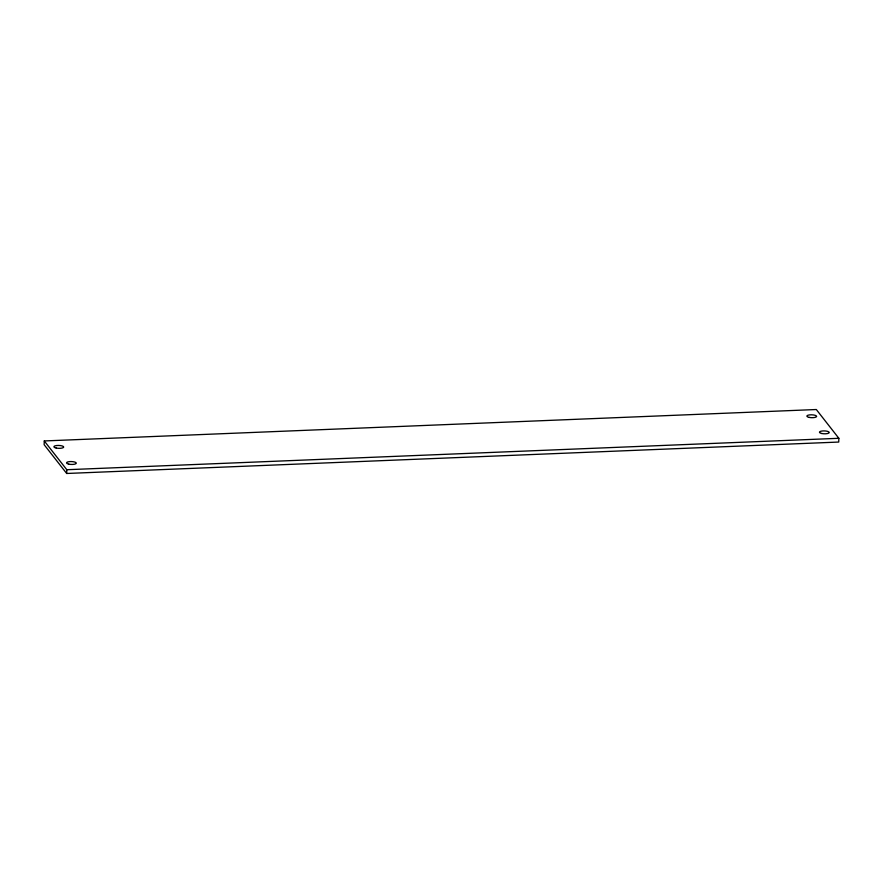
<?xml version="1.0" encoding="UTF-8"?>
<svg xmlns="http://www.w3.org/2000/svg" width="883" height="883" viewBox="0 0 883 883"><rect width="100%" height="100%" fill="white"/><g stroke="black" fill="none" stroke-linecap="round" stroke-linejoin="round"><path stroke-width="1.32" d="M44.271 440.948L44.15 444.701L66.689 473.476L838.729 442.052L838.85 438.299L816.311 409.524L44.271 440.948L66.799 469.723L66.689 473.476M66.799 469.723L838.85 438.299M68.819 464.16A4.912 1.446 1.8 0 0 76.302 463.189A4.912 1.446 1.8 0 0 69.073 461.666A4.912 1.446 1.8 0 0 68.819 464.16M56.203 448.045A4.912 1.446 1.8 0 0 63.686 447.074A4.912 1.446 1.8 0 0 56.457 445.551A4.912 1.446 1.8 0 0 56.203 448.045M821.753 433.509A4.912 1.446 1.8 0 0 829.247 432.538A4.912 1.446 1.8 0 0 822.018 431.014A4.912 1.446 1.8 0 0 821.753 433.509M809.137 417.394A4.912 1.446 1.8 0 0 816.62 416.434A4.912 1.446 1.8 0 0 809.391 414.911A4.912 1.446 1.8 0 0 809.137 417.394"/></g></svg>
